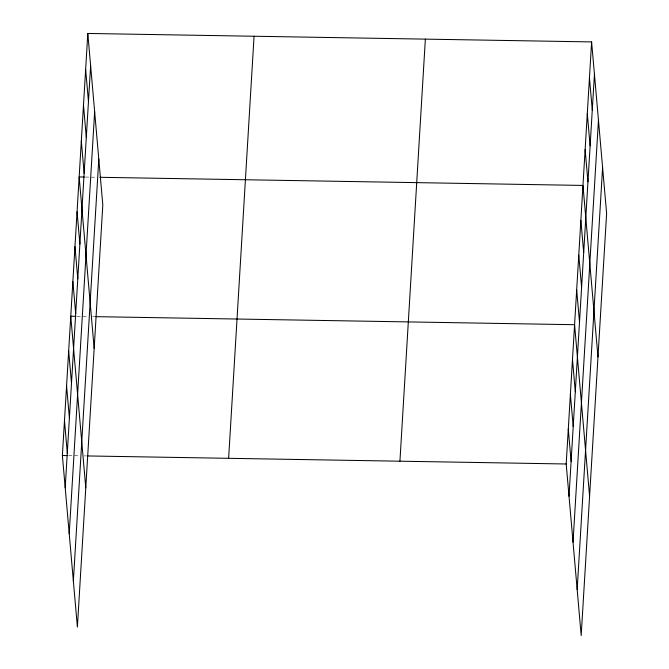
<?xml version="1.0" encoding="UTF-8"?>
<svg xmlns="http://www.w3.org/2000/svg" width="669" height="669" viewBox="0 0 669 669"><rect width="100%" height="100%" fill="white"/><g stroke="black" fill="none" stroke-linecap="round" stroke-linejoin="round"><path stroke-width="0.5" stroke-dasharray="3.35 2.51" d="M85.389 177.059L95.784 177.235M77.002 316.337L87.396 316.512M92.59 316.604L94.664 316.638M68.614 455.622L79.001 455.798M84.194 455.882L86.276 455.915"/><path stroke-width="1" d="M87.806 33.45L102.809 205.007L77.387 627.079L62.376 455.514L87.806 33.45L591.613 41.921L606.624 213.486L581.194 635.55L566.191 463.993L591.613 41.921M65.202 487.785L90.624 65.713M69.216 533.753L94.647 111.681M73.364 581.11L98.795 159.038M228.631 458.315L254.061 36.243M399.928 461.192L425.359 39.128M569.01 496.256L594.44 74.192M573.032 542.225L598.462 120.152M577.171 589.581L602.602 167.518M84.353 177.042L79.159 176.951L94.17 348.516M99.94 177.302L582.967 185.43L597.977 356.987M75.965 316.32L70.763 316.236L85.774 487.793M95.709 316.654L574.579 324.708L589.59 496.264M62.376 455.514L67.569 455.606M87.313 455.94L566.191 463.993M589.456 77.796L592.274 110.067M587.29 113.671L590.117 145.942M585.132 149.555L587.951 181.817M580.868 220.243L583.694 252.514M578.777 255.065L581.595 287.336M576.678 289.886L579.496 322.157M572.48 359.529L575.307 391.791M570.381 394.35L573.208 426.613M568.282 429.172L571.109 461.434M85.64 69.325L88.467 101.588M83.483 105.2L86.301 137.463M81.317 141.075L84.143 173.346M77.06 211.772L79.887 244.034M74.961 246.593L77.788 278.856M72.862 281.415L75.689 313.677M68.673 351.058L71.491 383.32M66.574 385.879L69.392 418.142M64.475 420.701L67.293 452.963"/></g></svg>
